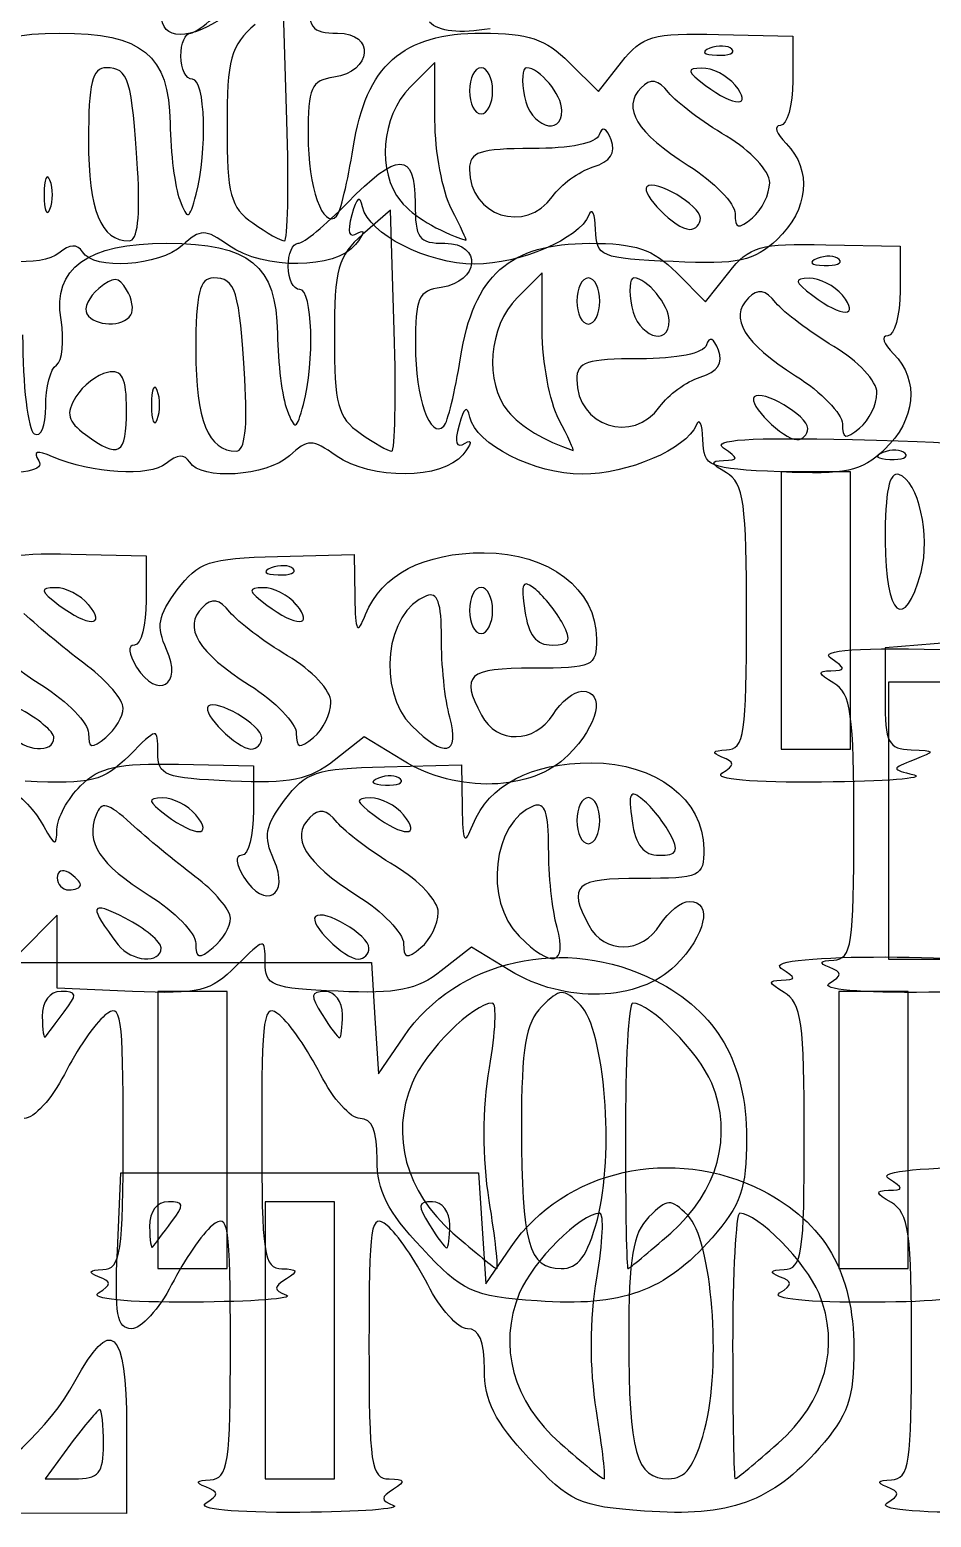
# Model space of a CAD drawing. Extents: x 0.12 to 3.39, y 0.54 to 2.4.
# Drawn here: x 0.7424 to 1.0027, y 0.7036 to 1.133 of the extents above; entities that cross this region are included whole.
import ezdxf

# ---------------------------------------------------------------- set-up
doc = ezdxf.new("R2010")
doc.units = 0
doc.layers.get('0').update_dxf_attribs({"linetype": 'CONTINUOUS'})

msp = doc.modelspace()

# ---------------------------------------------------------------- linework, layer by layer
at = {"color": 7}
for p, q in [((0.816633, 1.106819), (0.81559, 1.141621)), ((0.941279, 1.131634), (0.962677, 1.13117)), ((0.962677, 1.13117), (0.962677, 1.118267)), ((0.945108, 1.127378), (0.945108, 1.127378)), ((0.859342, 1.123513), (0.85212, 1.116291)), ((0.859364, 1.106939), (0.859342, 1.123513)), ((0.898093, 1.123583), (0.90654, 1.115136)), ((0.90654, 1.115136), (0.91321, 1.123617)), ((0.946011, 1.117036), (0.94601, 1.117031)), ((0.87601, 1.115364), (0.87601, 1.115364)), ((0.896011, 1.109698), (0.89601, 1.109698)), ((0.816634, 1.106819), (0.816633, 1.106819)), ((0.773495, 1.092865), (0.773495, 1.092865)), ((0.748218, 1.089531), (0.748218, 1.089531)), ((0.95601, 1.088834), (0.95601, 1.088834)), ((0.893321, 1.084886), (0.893321, 1.084886)), ((0.846566, 1.080941), (0.838443, 1.073879)), ((0.847609, 1.046139), (0.846566, 1.080941)), ((0.864165, 1.081198), (0.864167, 1.081198)), ((0.93601, 1.078581), (0.93601, 1.078581)), ((0.972255, 1.070954), (0.993653, 1.07049)), ((0.993653, 1.07049), (0.993653, 1.057587)), ((0.976084, 1.066698), (0.976084, 1.066698)), ((0.890318, 1.062833), (0.883096, 1.055611)), ((0.89034, 1.046259), (0.890318, 1.062833)), ((0.929069, 1.062903), (0.937516, 1.054456)), ((0.937516, 1.054456), (0.944187, 1.062937)), ((0.976987, 1.056356), (0.976987, 1.056351)), ((0.906987, 1.054684), (0.906987, 1.054684)), ((0.77157, 1.050677), (0.77157, 1.050677)), ((0.926987, 1.049018), (0.926987, 1.049018)), ((0.84761, 1.046139), (0.847609, 1.046139)), ((0.804471, 1.032185), (0.804471, 1.032185)), ((0.779194, 1.028851), (0.779194, 1.028851)), ((0.986987, 1.028154), (0.986987, 1.028154)), ((0.77032, 1.023263), (0.77032, 1.023263)), ((0.924298, 1.024206), (0.924298, 1.024206)), ((0.895141, 1.020518), (0.895143, 1.020518)), ((0.966987, 1.017901), (0.966987, 1.017901)), ((0.995108, 1.010712), (0.995108, 1.010712)), ((0.969344, 1.005365), (0.959344, 1.005365)), ((0.959344, 1.005365), (0.959344, 0.965365)), ((0.979344, 1.005365), (0.969344, 1.005365)), ((0.979344, 0.965365), (0.979344, 1.005365)), ((0.754383, 0.981641), (0.77601, 0.981172)), ((0.77601, 0.981172), (0.77601, 0.968268)), ((0.813869, 0.98092), (0.836011, 0.981474)), ((0.836011, 0.981474), (0.836222, 0.969253)), ((0.818441, 0.977379), (0.818441, 0.977379)), ((0.999707, 0.976415), (0.999707, 0.976415)), ((0.759344, 0.967037), (0.759344, 0.967031)), ((0.819344, 0.967037), (0.819344, 0.967031)), ((0.87601, 0.965365), (0.87601, 0.965365)), ((0.959344, 0.965365), (0.959344, 0.925365)), ((0.979344, 0.925365), (0.979344, 0.965365)), ((0.979344, 0.965365), (0.979344, 0.965365)), ((0.89631, 0.961473), (0.89631, 0.961473)), ((1.008231, 0.956106), (0.989344, 0.954539)), ((0.989344, 0.954539), (0.989344, 0.939952)), ((1.00032, 0.944685), (0.99032, 0.944685)), ((0.99032, 0.944685), (0.99032, 0.904685)), ((1.01032, 0.944685), (1.00032, 0.944685)), ((0.769344, 0.937186), (0.769344, 0.937186)), ((0.829344, 0.938834), (0.829344, 0.938834)), ((0.863636, 0.934531), (0.863636, 0.934531)), ((0.749344, 0.928612), (0.749344, 0.928612)), ((0.809344, 0.928581), (0.809344, 0.928581)), ((0.838927, 0.928853), (0.830228, 0.922011)), ((0.849969, 0.922121), (0.838927, 0.928853)), ((0.959344, 0.925365), (0.969344, 0.925365)), ((0.969344, 0.925365), (0.979344, 0.925365)), ((0.785359, 0.920961), (0.806987, 0.920492)), ((0.806987, 0.920492), (0.806987, 0.907588)), ((0.844846, 0.92024), (0.866987, 0.920794)), ((0.866987, 0.920794), (0.867198, 0.908573)), ((0.849418, 0.916699), (0.849418, 0.916699)), ((0.942221, 0.918346), (0.942221, 0.918346)), ((0.79032, 0.906357), (0.79032, 0.906351)), ((0.85032, 0.906357), (0.85032, 0.906351)), ((0.906987, 0.904685), (0.906987, 0.904685)), ((0.99032, 0.904685), (0.99032, 0.864685)), ((0.927286, 0.900793), (0.927286, 0.900793)), ((0.756987, 0.886155), (0.756987, 0.886155)), ((0.750321, 0.877351), (0.738988, 0.866017)), ((0.750325, 0.866851), (0.750321, 0.877351)), ((0.80032, 0.876506), (0.80032, 0.876506)), ((0.86032, 0.878154), (0.86032, 0.878154)), ((0.894612, 0.873851), (0.894612, 0.873851)), ((0.78032, 0.867932), (0.78032, 0.867932)), ((0.84032, 0.867901), (0.84032, 0.867901)), ((0.869903, 0.868173), (0.861204, 0.861331)), ((0.880945, 0.861441), (0.869903, 0.868173)), ((0.737677, 0.863698), (0.789344, 0.863698)), ((0.750328, 0.856351), (0.750325, 0.866851)), ((0.789344, 0.863698), (0.84101, 0.863698)), ((0.84101, 0.863698), (0.842035, 0.847656)), ((0.99032, 0.864685), (1.00032, 0.864685)), ((1.00032, 0.864685), (1.01032, 0.864685)), ((0.772016, 0.855391), (0.750328, 0.856351)), ((0.789344, 0.855365), (0.779344, 0.855365)), ((0.779344, 0.855365), (0.779344, 0.815365)), ((0.799344, 0.855365), (0.789344, 0.855365)), ((0.799344, 0.815365), (0.799344, 0.855365)), ((0.973198, 0.857666), (0.973198, 0.857666)), ((0.98601, 0.855365), (0.97601, 0.855365)), ((0.97601, 0.855365), (0.97601, 0.815365)), ((0.99601, 0.855365), (0.98601, 0.855365)), ((0.99601, 0.815365), (0.99601, 0.855365)), ((0.752362, 0.849531), (0.752362, 0.849531)), ((0.832677, 0.848698), (0.832677, 0.848698)), ((0.842035, 0.847656), (0.843059, 0.831613)), ((0.843059, 0.831613), (0.850368, 0.842317)), ((0.779344, 0.815365), (0.779344, 0.775365)), ((0.799344, 0.775365), (0.799344, 0.815365)), ((0.799344, 0.815365), (0.799344, 0.815365)), ((0.97601, 0.815365), (0.97601, 0.775365)), ((0.99601, 0.775365), (0.99601, 0.815365)), ((0.99601, 0.815365), (0.99601, 0.815365)), ((0.767668, 0.780518), (0.768653, 0.803018)), ((0.768653, 0.803018), (0.82032, 0.803018)), ((0.82032, 0.803018), (0.871986, 0.803018)), ((0.871986, 0.803018), (0.873011, 0.786976)), ((0.82032, 0.794685), (0.81032, 0.794685)), ((0.81032, 0.794685), (0.81032, 0.754685)), ((0.83032, 0.794685), (0.82032, 0.794685)), ((0.83032, 0.754685), (0.83032, 0.794685)), ((0.87504, 0.794979), (0.87504, 0.794979)), ((0.783338, 0.788851), (0.783338, 0.788851)), ((0.863653, 0.788018), (0.863653, 0.788018)), ((0.873011, 0.786976), (0.874035, 0.770933)), ((0.906254, 0.789532), (0.906254, 0.789531)), ((0.874035, 0.770933), (0.881344, 0.781637)), ((0.927458, 0.785619), (0.927458, 0.785619)), ((0.779344, 0.775365), (0.789344, 0.775365)), ((0.789344, 0.775365), (0.799344, 0.775365)), ((0.97601, 0.775365), (0.98601, 0.775365)), ((0.98601, 0.775365), (0.99601, 0.775365)), ((0.762221, 0.768346), (0.762221, 0.768346)), ((0.958887, 0.768346), (0.958887, 0.768346)), ((0.81032, 0.754685), (0.81032, 0.714685)), ((0.83032, 0.714685), (0.83032, 0.754685)), ((0.83032, 0.754685), (0.83032, 0.754685)), ((0.906016, 0.734299), (0.906017, 0.734299)), ((0.77032, 0.729685), (0.77032, 0.704685)), ((0.93723, 0.728852), (0.93723, 0.728851)), ((0.75418, 0.724685), (0.746787, 0.714685)), ((0.763653, 0.724685), (0.763653, 0.724685)), ((0.958434, 0.724939), (0.958434, 0.724939)), ((0.746787, 0.714685), (0.75522, 0.714685)), ((0.81032, 0.714685), (0.82032, 0.714685)), ((0.82032, 0.714685), (0.83032, 0.714685)), ((0.77032, 0.704685), (0.689486, 0.704948)), ((0.793197, 0.707666), (0.793197, 0.707666)), ((0.989863, 0.707666), (0.989864, 0.707666))]:
    msp.add_line(p, q, dxfattribs=at)
for points in [[(0.788876, 1.132031), (0.790451, 1.132031), (0.796826, 1.137265), (0.803042, 1.143663)], [(0.822677, 1.143696), (0.822677, 1.133385), (0.823674, 1.132029), (0.831255, 1.132029)], [(0.799802, 1.137577), (0.788458, 1.12959), (0.780316, 1.129602), (0.780316, 1.13761)], [(0.807467, 1.134559), (0.800356, 1.128375), (0.799344, 1.124689), (0.799344, 1.104953)], [(0.875305, 1.133296), (0.866391, 1.13179), (0.860583, 1.132421), (0.857808, 1.135196)], [(0.720427, 1.109982), (0.718006, 1.1249), (0.727897, 1.132031), (0.75101, 1.132031)], [(0.75101, 1.132031), (0.774903, 1.132031), (0.782616, 1.12574), (0.782911, 1.106009)], [(0.78601, 1.125365), (0.78601, 1.129031), (0.7873, 1.132031), (0.788876, 1.132031)], [(0.831255, 1.132029), (0.842196, 1.132029), (0.841222, 1.120878), (0.830143, 1.119297)], [(0.835752, 1.098943), (0.839519, 1.122773), (0.849944, 1.132029), (0.873014, 1.132029)], [(0.873014, 1.132029), (0.88637, 1.132029), (0.89131, 1.130365), (0.898093, 1.123583)], [(0.91321, 1.123617), (0.919207, 1.13124), (0.922046, 1.132051), (0.941279, 1.131634)], [(0.789344, 1.118698), (0.78751, 1.118698), (0.78601, 1.121698), (0.78601, 1.125365)], [(0.938719, 1.127642), (0.93606, 1.126577), (0.936849, 1.125788), (0.940733, 1.125628)], [(0.945108, 1.127378), (0.944, 1.128486), (0.941125, 1.128604), (0.938719, 1.127642)], [(0.940733, 1.125628), (0.944246, 1.125483), (0.946215, 1.126271), (0.945108, 1.127378)], [(0.764448, 1.122031), (0.760405, 1.122031), (0.759344, 1.117667), (0.759344, 1.101031)], [(0.773495, 1.092865), (0.771918, 1.118639), (0.770866, 1.122031), (0.764448, 1.122031)], [(0.872677, 1.122031), (0.870844, 1.122031), (0.869344, 1.119031), (0.869344, 1.115364)], [(0.87601, 1.115364), (0.87601, 1.119031), (0.87451, 1.122031), (0.872677, 1.122031)], [(0.885806, 1.122031), (0.884593, 1.122031), (0.884318, 1.118281), (0.885195, 1.113698)], [(0.89601, 1.109698), (0.89601, 1.114249), (0.889572, 1.122031), (0.885806, 1.122031)], [(0.936435, 1.121925), (0.931878, 1.121836), (0.932045, 1.121036), (0.937481, 1.116925)], [(0.94601, 1.117031), (0.943728, 1.119781), (0.939419, 1.121983), (0.936435, 1.121925)], [(0.790405, 1.085543), (0.793745, 1.09803), (0.793083, 1.118698), (0.789344, 1.118698)], [(0.830143, 1.119297), (0.823617, 1.118366), (0.822683, 1.116268), (0.822728, 1.102631)], [(0.926831, 1.114863), (0.923727, 1.118684), (0.921684, 1.119039), (0.918889, 1.116243)], [(0.937481, 1.116925), (0.945903, 1.110555), (0.951329, 1.110623), (0.946011, 1.117036)], [(0.962677, 1.118267), (0.962677, 1.11117), (0.96107, 1.105363), (0.959106, 1.105363)], [(0.85212, 1.116291), (0.843863, 1.108034), (0.842573, 1.091855), (0.849504, 1.083503)], [(0.869344, 1.115364), (0.869344, 1.111698), (0.870844, 1.108698), (0.872677, 1.108698)], [(0.872677, 1.108698), (0.87451, 1.108698), (0.87601, 1.111698), (0.87601, 1.115364)], [(0.885195, 1.113698), (0.886818, 1.105207), (0.896011, 1.101808), (0.896011, 1.109698)], [(0.918889, 1.116243), (0.913168, 1.110522), (0.917608, 1.103211), (0.932518, 1.093798)], [(0.94351, 1.102271), (0.936635, 1.106368), (0.92913, 1.112035), (0.926831, 1.114863)], [(0.782911, 1.106009), (0.78304, 1.097405), (0.784288, 1.087445), (0.785685, 1.083877)], [(0.799344, 1.104953), (0.799344, 1.085436), (0.800339, 1.081713), (0.806753, 1.07722)], [(0.815919, 1.072024), (0.816886, 1.072021), (0.817208, 1.087678), (0.816634, 1.106819)], [(0.864167, 1.081198), (0.861537, 1.08624), (0.859375, 1.097823), (0.859364, 1.106939)], [(0.910228, 1.1012), (0.908886, 1.104698), (0.907636, 1.105242), (0.906787, 1.102696)], [(0.959106, 1.105363), (0.957141, 1.105363), (0.957891, 1.103006), (0.960772, 1.100125)], [(0.759344, 1.101031), (0.759344, 1.080855), (0.762907, 1.072031), (0.771056, 1.072031)], [(0.822728, 1.102631), (0.822772, 1.087356), (0.827027, 1.075268), (0.830963, 1.079204)], [(0.906787, 1.102696), (0.90597, 1.100243), (0.898475, 1.098698), (0.887399, 1.098698)], [(0.905007, 1.09339), (0.910079, 1.094992), (0.911687, 1.097398), (0.910228, 1.1012)], [(0.95601, 1.088834), (0.95601, 1.092205), (0.950549, 1.098075), (0.94351, 1.102271)], [(0.960772, 1.100125), (0.968321, 1.092576), (0.967218, 1.080993), (0.958138, 1.072463)], [(0.830963, 1.079204), (0.832053, 1.080294), (0.834209, 1.089177), (0.835752, 1.098943)], [(0.834019, 1.082983), (0.848511, 1.097898), (0.853653, 1.097908), (0.853653, 1.083016)], [(0.887399, 1.098698), (0.872235, 1.098698), (0.869344, 1.097737), (0.869344, 1.092698)], [(0.748218, 1.089531), (0.747294, 1.091823), (0.746537, 1.089948), (0.746537, 1.085364)], [(0.771056, 1.072031), (0.773524, 1.072031), (0.774342, 1.079016), (0.773495, 1.092865)], [(0.869344, 1.092698), (0.869344, 1.079192), (0.885588, 1.0739), (0.893321, 1.084886)], [(0.893321, 1.084886), (0.895717, 1.08829), (0.900975, 1.092116), (0.905007, 1.09339)], [(0.932518, 1.093798), (0.939939, 1.089114), (0.94601, 1.082866), (0.94601, 1.079915)], [(0.748218, 1.081198), (0.749142, 1.083489), (0.749142, 1.087239), (0.748218, 1.089531)], [(0.920566, 1.087698), (0.918558, 1.08569), (0.928896, 1.075365), (0.932915, 1.075365)], [(0.93601, 1.078581), (0.93601, 1.082271), (0.922887, 1.090019), (0.920566, 1.087698)], [(0.95101, 1.078698), (0.95376, 1.08098), (0.95601, 1.085542), (0.95601, 1.088834)], [(0.746537, 1.085364), (0.746537, 1.080781), (0.747293, 1.078906), (0.748218, 1.081198)], [(0.785685, 1.083877), (0.788036, 1.077868), (0.788385, 1.077991), (0.790405, 1.085543)], [(0.819852, 1.071351), (0.821428, 1.071351), (0.827803, 1.076585), (0.834019, 1.082983)], [(0.838495, 1.081844), (0.837746, 1.085414), (0.836767, 1.084691), (0.835353, 1.079525)], [(0.849504, 1.083503), (0.853181, 1.079072), (0.859941, 1.075025), (0.868311, 1.072243)], [(0.853653, 1.083016), (0.853653, 1.072705), (0.85465, 1.071349), (0.862231, 1.071349)], [(0.835353, 1.079525), (0.833934, 1.074342), (0.834491, 1.072735), (0.837155, 1.074332)], [(0.870857, 1.065363), (0.857156, 1.065363), (0.840134, 1.074032), (0.838495, 1.081844)], [(0.868311, 1.072243), (0.868661, 1.072126), (0.866795, 1.076156), (0.864165, 1.081198)], [(0.903779, 1.07946), (0.901041, 1.072654), (0.884013, 1.065363), (0.870857, 1.065363)], [(0.905751, 1.075363), (0.905604, 1.079946), (0.904717, 1.08179), (0.903779, 1.07946)], [(0.932915, 1.075365), (0.934617, 1.075365), (0.93601, 1.076812), (0.93601, 1.078581)], [(0.94601, 1.079915), (0.94601, 1.075522), (0.946918, 1.075302), (0.95101, 1.078698)], [(0.799881, 1.070695), (0.792904, 1.075582), (0.791777, 1.075582), (0.786377, 1.070695)], [(0.806753, 1.07722), (0.810827, 1.074367), (0.814952, 1.072028), (0.815919, 1.072024)], [(0.838443, 1.073879), (0.831332, 1.067695), (0.83032, 1.064009), (0.83032, 1.044273)], [(0.837155, 1.074332), (0.839275, 1.075603), (0.838952, 1.074105), (0.836436, 1.071003)], [(0.928142, 1.066049), (0.90711, 1.066981), (0.906005, 1.067441), (0.905751, 1.075363)], [(0.75076, 1.068488), (0.745996, 1.064535), (0.729387, 1.065514), (0.717964, 1.070422)], [(0.751403, 1.049302), (0.748982, 1.06422), (0.758873, 1.071351), (0.781987, 1.071351)], [(0.757577, 1.068858), (0.756098, 1.071252), (0.753949, 1.071135), (0.75076, 1.068488)], [(0.786377, 1.070695), (0.77976, 1.064706), (0.760887, 1.063503), (0.757577, 1.068858)], [(0.781987, 1.071351), (0.805879, 1.071351), (0.813592, 1.06506), (0.813888, 1.045329)], [(0.836436, 1.071003), (0.83057, 1.063772), (0.810012, 1.063599), (0.799881, 1.070695)], [(0.816987, 1.064685), (0.816987, 1.068351), (0.818276, 1.071351), (0.819852, 1.071351)], [(0.862231, 1.071349), (0.873172, 1.071349), (0.872198, 1.060198), (0.861119, 1.058617)], [(0.866729, 1.038263), (0.870496, 1.062093), (0.88092, 1.071349), (0.903991, 1.071349)], [(0.903991, 1.071349), (0.917347, 1.071349), (0.922287, 1.069685), (0.929069, 1.062903)], [(0.958138, 1.072463), (0.95136, 1.066095), (0.947193, 1.065204), (0.928142, 1.066049)], [(0.944187, 1.062937), (0.950183, 1.07056), (0.953022, 1.071371), (0.972255, 1.070954)], [(0.969695, 1.066962), (0.967036, 1.065897), (0.967826, 1.065108), (0.971709, 1.064948)], [(0.976084, 1.066698), (0.974976, 1.067806), (0.972101, 1.067924), (0.969695, 1.066962)], [(0.971709, 1.064948), (0.975223, 1.064803), (0.977191, 1.065591), (0.976084, 1.066698)], [(0.770354, 1.057962), (0.767999, 1.061774), (0.766576, 1.061826), (0.762277, 1.058259)], [(0.795425, 1.061351), (0.791381, 1.061351), (0.79032, 1.056987), (0.79032, 1.040351)], [(0.804471, 1.032185), (0.802894, 1.057959), (0.801842, 1.061351), (0.795425, 1.061351)], [(0.82032, 1.058018), (0.818487, 1.058018), (0.816987, 1.061018), (0.816987, 1.064685)], [(0.903653, 1.061351), (0.90182, 1.061351), (0.90032, 1.058351), (0.90032, 1.054684)], [(0.906987, 1.054684), (0.906987, 1.058351), (0.905487, 1.061351), (0.903653, 1.061351)], [(0.916782, 1.061351), (0.91557, 1.061351), (0.915295, 1.057601), (0.916171, 1.053018)], [(0.926987, 1.049018), (0.926987, 1.053569), (0.920548, 1.061351), (0.916782, 1.061351)], [(0.967412, 1.061245), (0.962854, 1.061156), (0.963021, 1.060356), (0.968457, 1.056245)], [(0.976987, 1.056351), (0.974704, 1.059101), (0.970396, 1.061303), (0.967412, 1.061245)], [(0.762277, 1.058259), (0.759408, 1.055878), (0.757882, 1.052599), (0.758887, 1.050973)], [(0.77157, 1.050677), (0.772474, 1.052139), (0.771927, 1.055418), (0.770354, 1.057962)], [(0.821381, 1.024863), (0.824721, 1.03735), (0.824059, 1.058018), (0.82032, 1.058018)], [(0.861119, 1.058617), (0.854593, 1.057686), (0.85366, 1.055588), (0.853704, 1.041951)], [(0.957807, 1.054183), (0.954703, 1.058004), (0.95266, 1.058359), (0.949865, 1.055563)], [(0.968457, 1.056245), (0.976879, 1.049875), (0.982305, 1.049943), (0.976987, 1.056356)], [(0.993653, 1.057587), (0.993653, 1.05049), (0.992046, 1.044683), (0.990082, 1.044683)], [(0.883096, 1.055611), (0.87484, 1.047354), (0.873549, 1.031175), (0.88048, 1.022823)], [(0.90032, 1.054684), (0.90032, 1.051018), (0.90182, 1.048018), (0.903653, 1.048018)], [(0.903653, 1.048018), (0.905487, 1.048018), (0.906987, 1.051018), (0.906987, 1.054684)], [(0.916171, 1.053018), (0.917794, 1.044527), (0.926987, 1.041128), (0.926987, 1.049018)], [(0.949865, 1.055563), (0.944144, 1.049842), (0.948584, 1.042531), (0.963494, 1.033118)], [(0.974487, 1.041591), (0.967612, 1.045688), (0.960106, 1.051355), (0.957807, 1.054183)], [(0.7501, 1.036216), (0.751813, 1.037275), (0.752399, 1.043163), (0.751403, 1.049302)], [(0.758887, 1.050973), (0.76116, 1.047295), (0.769361, 1.047103), (0.77157, 1.050677)], [(0.74032, 1.044882), (0.74032, 1.030323), (0.74182, 1.017485), (0.743653, 1.016351)], [(0.813888, 1.045329), (0.814016, 1.036725), (0.815264, 1.026765), (0.816661, 1.023197)], [(0.83032, 1.044273), (0.83032, 1.024756), (0.831315, 1.021033), (0.837729, 1.01654)], [(0.846895, 1.011344), (0.847862, 1.011341), (0.848184, 1.026998), (0.84761, 1.046139)], [(0.895143, 1.020518), (0.892513, 1.02556), (0.890352, 1.037143), (0.89034, 1.046259)], [(0.941205, 1.04052), (0.939862, 1.044018), (0.938612, 1.044562), (0.937764, 1.042016)], [(0.990082, 1.044683), (0.988117, 1.044683), (0.988867, 1.042326), (0.991748, 1.039445)], [(0.79032, 1.040351), (0.79032, 1.020175), (0.793884, 1.011351), (0.802033, 1.011351)], [(0.853704, 1.041951), (0.853749, 1.026676), (0.858003, 1.014588), (0.86194, 1.018524)], [(0.937764, 1.042016), (0.936946, 1.039563), (0.929451, 1.038018), (0.918375, 1.038018)], [(0.935983, 1.03271), (0.941055, 1.034312), (0.942664, 1.036718), (0.941205, 1.04052)], [(0.986987, 1.028154), (0.986987, 1.031525), (0.981526, 1.037395), (0.974487, 1.041591)], [(0.991748, 1.039445), (0.999297, 1.031896), (0.998195, 1.020313), (0.989115, 1.011783)], [(0.746987, 1.024291), (0.746987, 1.029791), (0.748388, 1.035157), (0.7501, 1.036216)], [(0.77032, 1.023263), (0.77032, 1.032526), (0.769103, 1.034934), (0.764844, 1.034096)], [(0.86194, 1.018524), (0.86303, 1.019614), (0.865185, 1.028497), (0.866729, 1.038263)], [(0.918375, 1.038018), (0.903211, 1.038018), (0.90032, 1.037057), (0.90032, 1.032018)], [(0.764844, 1.034096), (0.761832, 1.033504), (0.757707, 1.030305), (0.755677, 1.02699)], [(0.779194, 1.028851), (0.77827, 1.031143), (0.777513, 1.029268), (0.777513, 1.024684)], [(0.802033, 1.011351), (0.804501, 1.011351), (0.805318, 1.018336), (0.804471, 1.032185)], [(0.90032, 1.032018), (0.90032, 1.018512), (0.916565, 1.01322), (0.924298, 1.024206)], [(0.924298, 1.024206), (0.926693, 1.02761), (0.931952, 1.031436), (0.935983, 1.03271)], [(0.963494, 1.033118), (0.970915, 1.028434), (0.976987, 1.022186), (0.976987, 1.019235)], [(0.755677, 1.02699), (0.752724, 1.022166), (0.753279, 1.020001), (0.758457, 1.016156)], [(0.779194, 1.020518), (0.780119, 1.022809), (0.780119, 1.026559), (0.779194, 1.028851)], [(0.951542, 1.027018), (0.949534, 1.02501), (0.959872, 1.014685), (0.963891, 1.014685)], [(0.966987, 1.017901), (0.966987, 1.021591), (0.953863, 1.029339), (0.951542, 1.027018)], [(0.981987, 1.018018), (0.984737, 1.0203), (0.986987, 1.024862), (0.986987, 1.028154)], [(0.743653, 1.016351), (0.745592, 1.015153), (0.746987, 1.018473), (0.746987, 1.024291)], [(0.758457, 1.016156), (0.768193, 1.008926), (0.77032, 1.0102), (0.77032, 1.023263)], [(0.777513, 1.024684), (0.777513, 1.020101), (0.77827, 1.018226), (0.779194, 1.020518)], [(0.816661, 1.023197), (0.819012, 1.017188), (0.819361, 1.017311), (0.821381, 1.024863)], [(0.869471, 1.021164), (0.868722, 1.024734), (0.867743, 1.024011), (0.866329, 1.018845)], [(0.88048, 1.022823), (0.884157, 1.018392), (0.890917, 1.014345), (0.899287, 1.011563)], [(0.866329, 1.018845), (0.86491, 1.013662), (0.865467, 1.012055), (0.868131, 1.013652)], [(0.901833, 1.004683), (0.888132, 1.004683), (0.87111, 1.013352), (0.869471, 1.021164)], [(0.899287, 1.011563), (0.899637, 1.011446), (0.897771, 1.015476), (0.895141, 1.020518)], [(0.934756, 1.01878), (0.932017, 1.011974), (0.914989, 1.004683), (0.901833, 1.004683)], [(0.936727, 1.014683), (0.936581, 1.019266), (0.935693, 1.02111), (0.934756, 1.01878)], [(0.963891, 1.014685), (0.965594, 1.014685), (0.966987, 1.016132), (0.966987, 1.017901)], [(0.976987, 1.019235), (0.976987, 1.014842), (0.977894, 1.014622), (0.981987, 1.018018)], [(0.830858, 1.010015), (0.82388, 1.014902), (0.822754, 1.014902), (0.817354, 1.010015)], [(0.837729, 1.01654), (0.841803, 1.013687), (0.845928, 1.011348), (0.846895, 1.011344)], [(0.868131, 1.013652), (0.870251, 1.014923), (0.869928, 1.013425), (0.867412, 1.010323)], [(0.959119, 1.005369), (0.938087, 1.006301), (0.936981, 1.006761), (0.936727, 1.014683)], [(0.942678, 1.012244), (0.93915, 1.014673), (0.950116, 1.015394), (0.979911, 1.014692)], [(0.979911, 1.014692), (1.019325, 1.013765), (1.022719, 1.013159), (1.030744, 1.005617)], [(0.74894, 1.009742), (0.744412, 1.011687), (0.743259, 1.011351), (0.74497, 1.008583)], [(0.781736, 1.007808), (0.776972, 1.003855), (0.760363, 1.004834), (0.74894, 1.009742)], [(0.788553, 1.008178), (0.787074, 1.010572), (0.784925, 1.010455), (0.781736, 1.007808)], [(0.817354, 1.010015), (0.810736, 1.004026), (0.791863, 1.002823), (0.788553, 1.008178)], [(0.867412, 1.010323), (0.861547, 1.003092), (0.840989, 1.002919), (0.830858, 1.010015)], [(0.942678, 1.008648), (0.947122, 1.008783), (0.947122, 1.009183), (0.942678, 1.012244)], [(0.989115, 1.011783), (0.982336, 1.005415), (0.978169, 1.004524), (0.959119, 1.005369)], [(0.988719, 1.010975), (0.98606, 1.009911), (0.986849, 1.009121), (0.990733, 1.008961)], [(0.995108, 1.010712), (0.994, 1.01182), (0.991125, 1.011938), (0.988719, 1.010975)], [(0.990733, 1.008961), (0.994246, 1.008817), (0.996215, 1.009605), (0.995108, 1.010712)], [(0.74497, 1.008583), (0.746717, 1.005757), (0.741361, 1.004683), (0.725517, 1.004683)], [(0.943511, 1.005098), (0.938912, 1.007777), (0.938735, 1.008528), (0.942678, 1.008648)], [(0.949344, 0.963532), (0.949344, 0.996366), (0.948529, 1.002175), (0.943511, 1.005098)], [(0.993329, 1.004592), (0.990525, 1.005526), (0.989344, 0.999828), (0.989344, 0.985365)], [(0.999707, 0.976415), (1.002535, 0.98699), (0.998977, 1.002709), (0.993329, 1.004592)], [(0.989344, 0.985365), (0.989344, 0.963674), (0.994994, 0.958794), (0.999707, 0.976415)], [(0.72605, 0.975404), (0.731514, 0.980869), (0.736759, 0.982023), (0.754383, 0.981641)], [(0.784957, 0.971294), (0.791043, 0.979447), (0.793969, 0.980421), (0.813869, 0.98092)], [(0.839316, 0.964174), (0.84397, 0.975708), (0.8561, 0.982031), (0.87357, 0.982031)], [(0.87357, 0.982031), (0.892235, 0.982031), (0.90601, 0.971479), (0.90601, 0.957183)], [(0.812053, 0.977642), (0.809394, 0.976578), (0.810183, 0.975788), (0.814067, 0.975628)], [(0.818441, 0.977379), (0.817334, 0.978486), (0.814459, 0.978605), (0.812053, 0.977642)], [(0.814067, 0.975628), (0.81758, 0.975484), (0.819549, 0.976271), (0.818441, 0.977379)], [(0.749769, 0.971925), (0.745211, 0.971837), (0.745378, 0.971037), (0.750815, 0.966925)], [(0.759344, 0.967031), (0.757061, 0.969781), (0.752753, 0.971984), (0.749769, 0.971925)], [(0.781899, 0.954075), (0.778831, 0.960808), (0.779363, 0.9638), (0.784957, 0.971294)], [(0.809769, 0.971925), (0.805211, 0.971837), (0.805378, 0.971037), (0.810815, 0.966925)], [(0.819344, 0.967031), (0.817061, 0.969781), (0.812753, 0.971984), (0.809769, 0.971925)], [(0.861223, 0.957498), (0.86129, 0.967599), (0.86013, 0.970844), (0.856902, 0.969606)], [(0.872677, 0.972031), (0.870844, 0.972031), (0.869344, 0.969031), (0.869344, 0.965365)], [(0.87601, 0.965365), (0.87601, 0.969031), (0.87451, 0.972031), (0.872677, 0.972031)], [(0.888448, 0.971392), (0.884683, 0.974517), (0.884118, 0.973417), (0.885311, 0.965284)], [(0.89631, 0.961473), (0.894512, 0.964832), (0.890974, 0.969295), (0.888448, 0.971392)], [(0.730536, 0.966997), (0.727457, 0.958974), (0.731492, 0.952863), (0.745851, 0.943798)], [(0.750815, 0.966925), (0.759236, 0.960556), (0.764663, 0.960623), (0.759344, 0.967037)], [(0.77601, 0.968268), (0.77601, 0.961171), (0.774498, 0.955365), (0.772649, 0.955365)], [(0.792222, 0.966243), (0.786501, 0.960522), (0.790941, 0.953211), (0.805851, 0.943798)], [(0.800165, 0.964863), (0.79706, 0.968684), (0.795018, 0.969039), (0.792222, 0.966243)], [(0.810815, 0.966925), (0.819236, 0.960556), (0.824663, 0.960623), (0.819344, 0.967037)], [(0.836222, 0.969253), (0.8364, 0.958998), (0.836897, 0.958181), (0.839316, 0.964174)], [(0.856902, 0.969606), (0.845033, 0.965051), (0.842468, 0.94224), (0.852677, 0.932031)], [(0.759087, 0.949278), (0.753446, 0.953542), (0.745143, 0.960391), (0.740636, 0.964497)], [(0.816844, 0.952271), (0.809969, 0.956368), (0.802463, 0.962035), (0.800165, 0.964863)], [(0.869344, 0.965365), (0.869344, 0.961698), (0.870844, 0.958698), (0.872677, 0.958698)], [(0.872677, 0.958698), (0.87451, 0.958698), (0.87601, 0.961698), (0.87601, 0.965365)], [(0.885311, 0.965284), (0.886347, 0.958227), (0.888615, 0.955365), (0.893173, 0.955365)], [(0.943511, 0.925102), (0.948711, 0.925336), (0.949344, 0.929505), (0.949344, 0.963532)], [(0.893173, 0.955365), (0.89835, 0.955365), (0.898951, 0.956536), (0.89631, 0.961473)], [(0.772649, 0.955365), (0.770597, 0.955365), (0.770829, 0.952896), (0.773243, 0.949031)], [(0.773243, 0.949031), (0.77923, 0.939444), (0.786607, 0.943742), (0.781899, 0.954075)], [(0.863636, 0.934531), (0.86226, 0.939573), (0.861174, 0.949908), (0.861223, 0.957498)], [(0.90601, 0.957183), (0.90601, 0.94912), (0.905098, 0.948698), (0.887677, 0.948698)], [(0.973654, 0.951564), (0.970126, 0.953993), (0.981092, 0.954714), (1.010887, 0.954012)], [(0.769344, 0.937186), (0.769344, 0.939572), (0.764728, 0.945013), (0.759087, 0.949278)], [(0.829344, 0.938834), (0.829344, 0.942205), (0.823883, 0.948075), (0.816844, 0.952271)], [(0.973654, 0.947968), (0.978098, 0.948103), (0.978098, 0.948503), (0.973654, 0.951564)], [(0.887677, 0.948698), (0.868785, 0.948698), (0.866604, 0.946712), (0.872794, 0.935145)], [(0.974487, 0.944418), (0.969888, 0.947097), (0.969711, 0.947848), (0.973654, 0.947968)], [(0.745851, 0.943798), (0.753272, 0.939114), (0.759344, 0.932866), (0.759344, 0.929915)], [(0.805851, 0.943798), (0.813272, 0.939114), (0.819344, 0.932866), (0.819344, 0.929915)], [(0.893451, 0.935364), (0.895741, 0.939031), (0.899503, 0.942031), (0.901812, 0.942031)], [(0.901812, 0.942031), (0.908687, 0.942031), (0.906593, 0.93231), (0.897829, 0.923546)], [(0.98032, 0.902852), (0.98032, 0.935686), (0.979505, 0.941495), (0.974487, 0.944418)], [(0.749344, 0.928612), (0.749344, 0.930399), (0.744679, 0.934272), (0.738977, 0.937221)], [(0.764344, 0.928698), (0.767094, 0.93098), (0.769344, 0.9348), (0.769344, 0.937186)], [(0.7939, 0.937698), (0.791891, 0.93569), (0.802229, 0.925365), (0.806249, 0.925365)], [(0.809344, 0.928581), (0.809344, 0.932271), (0.79622, 0.940019), (0.7939, 0.937698)], [(0.824344, 0.928698), (0.827094, 0.93098), (0.829344, 0.935542), (0.829344, 0.938834)], [(0.989344, 0.939952), (0.989344, 0.927116), (0.990244, 0.925337), (0.996844, 0.92513)], [(0.852677, 0.932031), (0.862167, 0.922541), (0.86663, 0.923559), (0.863636, 0.934531)], [(0.872794, 0.935145), (0.877276, 0.926771), (0.888156, 0.926887), (0.893451, 0.935364)], [(0.689742, 0.914945), (0.706331, 0.927994), (0.736167, 0.921719), (0.746451, 0.903018)], [(0.736938, 0.929531), (0.740752, 0.9246), (0.749344, 0.923963), (0.749344, 0.928612)], [(0.759344, 0.929915), (0.759344, 0.925522), (0.760252, 0.925302), (0.764344, 0.928698)], [(0.779348, 0.924379), (0.779345, 0.931699), (0.779315, 0.931695), (0.771036, 0.923419)], [(0.806249, 0.925365), (0.807951, 0.925365), (0.809344, 0.926812), (0.809344, 0.928581)], [(0.819344, 0.929915), (0.819344, 0.925522), (0.820251, 0.925302), (0.824344, 0.928698)], [(0.771036, 0.923419), (0.763622, 0.916006), (0.760391, 0.915214), (0.74104, 0.916071)], [(0.800441, 0.9161), (0.781205, 0.916949), (0.779352, 0.917676), (0.779348, 0.924379)], [(0.897829, 0.923546), (0.887358, 0.913075), (0.865855, 0.912435), (0.849969, 0.922121)], [(0.942221, 0.923031), (0.939053, 0.924291), (0.939444, 0.924918), (0.943511, 0.925102)], [(0.996844, 0.92513), (1.003954, 0.924908), (1.003997, 0.924758), (0.997678, 0.922246)], [(0.757026, 0.914724), (0.76249, 0.920189), (0.767736, 0.921343), (0.785359, 0.920961)], [(0.830228, 0.922011), (0.823158, 0.91645), (0.817581, 0.915343), (0.800441, 0.9161)], [(0.815933, 0.910614), (0.822019, 0.918767), (0.824945, 0.919741), (0.844846, 0.92024)], [(0.870292, 0.903494), (0.874946, 0.915028), (0.887076, 0.921351), (0.904547, 0.921351)], [(0.904547, 0.921351), (0.923211, 0.921351), (0.936987, 0.910799), (0.936987, 0.896503)], [(0.942221, 0.918346), (0.946058, 0.920776), (0.946058, 0.921506), (0.942221, 0.923031)], [(0.997678, 0.922246), (0.991011, 0.919597), (0.991011, 0.919597), (0.997678, 0.917867)], [(0.750218, 0.902185), (0.750274, 0.905393), (0.753338, 0.911036), (0.757026, 0.914724)], [(0.843029, 0.916962), (0.84037, 0.915898), (0.84116, 0.915108), (0.845043, 0.914948)], [(0.849418, 0.916699), (0.84831, 0.917806), (0.845435, 0.917925), (0.843029, 0.916962)], [(0.845043, 0.914948), (0.848557, 0.914804), (0.850525, 0.915591), (0.849418, 0.916699)], [(0.971011, 0.915802), (0.951144, 0.915602), (0.939513, 0.91663), (0.942221, 0.918346)], [(0.997678, 0.917867), (1.001344, 0.916916), (0.989344, 0.915987), (0.971011, 0.915802)], [(0.771612, 0.903817), (0.764864, 0.909966), (0.763082, 0.910407), (0.761512, 0.906317)], [(0.780745, 0.911245), (0.776187, 0.911157), (0.776355, 0.910357), (0.781791, 0.906245)], [(0.79032, 0.906351), (0.788038, 0.909101), (0.783729, 0.911304), (0.780745, 0.911245)], [(0.812876, 0.893395), (0.809808, 0.900128), (0.810339, 0.90312), (0.815933, 0.910614)], [(0.840745, 0.911245), (0.836187, 0.911157), (0.836355, 0.910357), (0.841791, 0.906245)], [(0.85032, 0.906351), (0.848038, 0.909101), (0.843729, 0.911304), (0.840745, 0.911245)], [(0.903653, 0.911351), (0.90182, 0.911351), (0.90032, 0.908351), (0.90032, 0.904685)], [(0.906987, 0.904685), (0.906987, 0.908351), (0.905487, 0.911351), (0.903653, 0.911351)], [(0.919424, 0.910712), (0.915659, 0.913837), (0.915094, 0.912737), (0.916287, 0.904604)], [(0.927286, 0.900793), (0.925488, 0.904152), (0.92195, 0.908615), (0.919424, 0.910712)], [(0.761512, 0.906317), (0.758434, 0.898294), (0.762468, 0.892183), (0.776827, 0.883118)], [(0.781791, 0.906245), (0.790213, 0.899876), (0.795639, 0.899943), (0.79032, 0.906357)], [(0.806987, 0.907588), (0.806987, 0.900491), (0.805474, 0.894685), (0.803625, 0.894685)], [(0.831141, 0.904183), (0.828036, 0.908004), (0.825994, 0.908359), (0.823198, 0.905563)], [(0.841791, 0.906245), (0.850212, 0.899876), (0.855639, 0.899943), (0.85032, 0.906357)], [(0.867198, 0.908573), (0.867376, 0.898318), (0.867874, 0.897501), (0.870292, 0.903494)], [(0.887878, 0.908926), (0.876009, 0.904371), (0.873445, 0.88156), (0.883653, 0.871351)], [(0.892199, 0.896818), (0.892266, 0.906919), (0.891106, 0.910164), (0.887878, 0.908926)], [(0.746451, 0.903018), (0.74964, 0.897219), (0.75013, 0.89711), (0.750218, 0.902185)], [(0.790063, 0.888598), (0.784422, 0.892862), (0.776119, 0.899711), (0.771612, 0.903817)], [(0.823198, 0.905563), (0.817478, 0.899842), (0.821918, 0.892531), (0.836827, 0.883118)], [(0.84782, 0.891591), (0.840945, 0.895688), (0.833439, 0.901355), (0.831141, 0.904183)], [(0.90032, 0.904685), (0.90032, 0.901018), (0.90182, 0.898018), (0.903653, 0.898018)], [(0.903653, 0.898018), (0.905487, 0.898018), (0.906987, 0.901018), (0.906987, 0.904685)], [(0.916287, 0.904604), (0.917323, 0.897547), (0.919591, 0.894685), (0.924149, 0.894685)], [(0.974487, 0.864422), (0.979688, 0.864656), (0.98032, 0.868825), (0.98032, 0.902852)], [(0.924149, 0.894685), (0.929326, 0.894685), (0.929928, 0.895856), (0.927286, 0.900793)], [(0.803625, 0.894685), (0.801574, 0.894685), (0.801805, 0.892216), (0.80422, 0.888351)], [(0.80422, 0.888351), (0.810207, 0.878764), (0.817583, 0.883062), (0.812876, 0.893395)], [(0.894612, 0.873851), (0.893236, 0.878893), (0.89215, 0.889228), (0.892199, 0.896818)], [(0.936987, 0.896503), (0.936987, 0.88844), (0.936074, 0.888018), (0.918653, 0.888018)], [(0.753653, 0.889685), (0.75182, 0.890818), (0.75032, 0.890156), (0.75032, 0.888215)], [(0.756987, 0.886155), (0.756987, 0.886964), (0.755487, 0.888552), (0.753653, 0.889685)], [(0.86032, 0.878154), (0.86032, 0.881525), (0.854859, 0.887395), (0.84782, 0.891591)], [(0.75032, 0.888215), (0.75032, 0.886273), (0.75182, 0.884685), (0.753653, 0.884685)], [(0.753653, 0.884685), (0.755487, 0.884685), (0.756987, 0.885346), (0.756987, 0.886155)], [(0.80032, 0.876506), (0.80032, 0.878892), (0.795704, 0.884333), (0.790063, 0.888598)], [(0.918653, 0.888018), (0.899761, 0.888018), (0.89758, 0.886032), (0.903771, 0.874465)], [(0.769953, 0.876541), (0.759628, 0.88188), (0.759171, 0.880155), (0.767914, 0.868851)], [(0.776827, 0.883118), (0.784248, 0.878434), (0.79032, 0.872186), (0.79032, 0.869235)], [(0.836827, 0.883118), (0.844248, 0.878434), (0.85032, 0.872186), (0.85032, 0.869235)], [(0.924427, 0.874684), (0.926717, 0.878351), (0.93048, 0.881351), (0.932789, 0.881351)], [(0.932789, 0.881351), (0.939664, 0.881351), (0.937569, 0.87163), (0.928805, 0.862866)], [(0.78032, 0.867932), (0.78032, 0.869719), (0.775655, 0.873592), (0.769953, 0.876541)], [(0.79532, 0.868018), (0.79807, 0.8703), (0.80032, 0.87412), (0.80032, 0.876506)], [(0.824876, 0.877018), (0.822867, 0.87501), (0.833206, 0.864685), (0.837225, 0.864685)], [(0.84032, 0.867901), (0.84032, 0.871591), (0.827196, 0.879339), (0.824876, 0.877018)], [(0.85532, 0.868018), (0.85807, 0.8703), (0.86032, 0.874862), (0.86032, 0.878154)], [(0.850368, 0.842317), (0.865631, 0.86467), (0.897143, 0.871724), (0.92294, 0.858564)], [(0.883653, 0.871351), (0.893144, 0.861861), (0.897606, 0.862879), (0.894612, 0.873851)], [(0.903771, 0.874465), (0.908252, 0.866091), (0.919133, 0.866207), (0.924427, 0.874684)], [(0.767914, 0.868851), (0.771728, 0.86392), (0.78032, 0.863283), (0.78032, 0.867932)], [(0.79032, 0.869235), (0.79032, 0.864842), (0.791228, 0.864622), (0.79532, 0.868018)], [(0.810324, 0.863699), (0.810321, 0.871019), (0.810291, 0.871015), (0.802012, 0.862739)], [(0.837225, 0.864685), (0.838927, 0.864685), (0.84032, 0.866132), (0.84032, 0.867901)], [(0.85032, 0.869235), (0.85032, 0.864842), (0.851228, 0.864622), (0.85532, 0.868018)], [(0.831417, 0.85542), (0.812181, 0.856269), (0.810328, 0.856996), (0.810324, 0.863699)], [(0.959344, 0.862031), (0.952393, 0.866523), (1.020559, 0.866379), (1.036804, 0.861867)], [(0.973198, 0.862351), (0.97003, 0.863611), (0.97042, 0.864238), (0.974487, 0.864422)], [(0.802012, 0.862739), (0.794598, 0.855326), (0.791368, 0.854534), (0.772016, 0.855391)], [(0.861204, 0.861331), (0.854135, 0.85577), (0.848557, 0.854663), (0.831417, 0.85542)], [(0.928805, 0.862866), (0.918334, 0.852395), (0.896832, 0.851755), (0.880945, 0.861441)], [(0.959344, 0.858648), (0.963788, 0.858783), (0.963788, 0.859159), (0.959344, 0.862031)], [(0.973198, 0.857666), (0.977034, 0.860096), (0.977034, 0.860826), (0.973198, 0.862351)], [(0.751418, 0.855365), (0.748094, 0.855365), (0.74601, 0.852582), (0.74601, 0.848143)], [(0.752362, 0.849531), (0.756184, 0.854525), (0.756048, 0.855365), (0.751418, 0.855365)], [(0.827649, 0.855365), (0.823455, 0.855365), (0.823311, 0.854258), (0.826784, 0.848698)], [(0.832677, 0.848698), (0.832677, 0.852418), (0.830455, 0.855365), (0.827649, 0.855365)], [(0.901365, 0.851438), (0.896448, 0.856356), (0.895534, 0.856317), (0.890177, 0.850961)], [(0.92294, 0.858564), (0.940867, 0.849418), (0.949315, 0.834826), (0.949331, 0.812981)], [(0.960177, 0.855098), (0.955578, 0.857777), (0.955401, 0.858528), (0.959344, 0.858648)], [(0.96601, 0.813532), (0.96601, 0.846366), (0.965195, 0.852175), (0.960177, 0.855098)], [(1.001987, 0.855122), (0.98212, 0.854922), (0.970489, 0.85595), (0.973198, 0.857666)], [(1.028654, 0.857187), (1.03232, 0.856236), (1.02032, 0.855307), (1.001987, 0.855122)], [(0.769344, 0.814106), (0.769344, 0.848965), (0.768818, 0.852412), (0.7641, 0.848496)], [(0.814587, 0.848496), (0.809869, 0.852412), (0.809344, 0.848965), (0.809344, 0.814106)], [(0.875954, 0.852031), (0.870473, 0.852031), (0.85661, 0.838194), (0.852747, 0.828867)], [(0.875107, 0.833313), (0.876881, 0.843608), (0.877262, 0.852031), (0.875954, 0.852031)], [(0.890177, 0.850961), (0.885514, 0.846298), (0.884344, 0.8393), (0.884344, 0.81608)], [(0.906254, 0.789531), (0.911266, 0.808054), (0.908395, 0.844409), (0.901365, 0.851438)], [(0.916394, 0.852027), (0.915266, 0.852024), (0.914344, 0.834773), (0.914344, 0.813691)], [(0.939274, 0.828867), (0.935518, 0.837934), (0.921584, 0.852039), (0.916394, 0.852027)], [(0.74601, 0.848143), (0.74601, 0.84417), (0.746435, 0.841545), (0.746954, 0.842309)], [(0.746954, 0.842309), (0.747473, 0.843073), (0.749906, 0.846323), (0.752362, 0.849531)], [(0.7641, 0.848496), (0.761216, 0.846102), (0.755936, 0.838419), (0.752366, 0.831421)], [(0.826321, 0.831421), (0.822752, 0.838419), (0.817471, 0.846102), (0.814587, 0.848496)], [(0.826784, 0.848698), (0.829074, 0.845031), (0.831337, 0.842031), (0.831813, 0.842031)], [(0.831813, 0.842031), (0.832288, 0.842031), (0.832677, 0.845031), (0.832677, 0.848698)], [(0.87504, 0.794979), (0.873031, 0.807456), (0.873055, 0.821406), (0.875107, 0.833313)], [(0.752366, 0.831421), (0.748796, 0.824423), (0.743587, 0.818698), (0.74079, 0.818698)], [(0.837744, 0.818698), (0.835032, 0.818698), (0.829891, 0.824423), (0.826321, 0.831421)], [(0.852747, 0.828867), (0.846502, 0.813791), (0.850928, 0.797591), (0.864563, 0.785619)], [(0.927458, 0.785619), (0.941092, 0.797591), (0.945518, 0.813791), (0.939274, 0.828867)], [(0.842677, 0.806902), (0.842677, 0.815093), (0.841169, 0.818698), (0.837744, 0.818698)], [(0.884344, 0.81608), (0.884344, 0.782843), (0.886443, 0.775365), (0.895777, 0.775365)], [(0.76351, 0.775102), (0.768716, 0.775337), (0.769344, 0.779532), (0.769344, 0.814106)], [(0.809344, 0.814106), (0.809344, 0.779451), (0.809959, 0.775359), (0.815177, 0.775314)], [(0.914344, 0.813691), (0.914344, 0.792609), (0.914666, 0.775361), (0.915061, 0.775362)], [(0.949331, 0.812981), (0.949341, 0.798415), (0.947725, 0.793753), (0.939359, 0.784225)], [(0.960177, 0.775102), (0.965378, 0.775336), (0.96601, 0.779505), (0.96601, 0.813532)], [(0.881344, 0.781637), (0.896607, 0.80399), (0.92812, 0.811044), (0.953917, 0.797884)], [(0.855541, 0.781316), (0.845633, 0.791938), (0.842677, 0.797817), (0.842677, 0.806902)], [(0.99032, 0.801351), (0.983369, 0.805843), (1.051535, 0.805699), (1.067781, 0.801187)], [(0.99032, 0.797968), (0.994764, 0.798103), (0.994764, 0.798479), (0.99032, 0.801351)], [(0.782395, 0.794685), (0.77907, 0.794685), (0.776987, 0.791902), (0.776987, 0.787463)], [(0.783338, 0.788851), (0.78716, 0.793845), (0.787024, 0.794685), (0.782395, 0.794685)], [(0.858625, 0.794685), (0.854431, 0.794685), (0.854288, 0.793578), (0.857761, 0.788018)], [(0.863653, 0.788018), (0.863653, 0.791738), (0.861431, 0.794685), (0.858625, 0.794685)], [(0.877221, 0.775365), (0.877758, 0.775365), (0.876777, 0.784191), (0.87504, 0.794979)], [(0.932342, 0.790758), (0.927424, 0.795676), (0.92651, 0.795637), (0.921153, 0.790281)], [(0.953917, 0.797884), (0.971843, 0.788738), (0.980291, 0.774146), (0.980307, 0.752301)], [(0.991153, 0.794418), (0.986554, 0.797097), (0.986378, 0.797848), (0.99032, 0.797968)], [(0.996987, 0.752852), (0.996987, 0.785686), (0.996171, 0.791495), (0.991153, 0.794418)], [(0.80032, 0.753426), (0.80032, 0.788285), (0.799794, 0.791732), (0.795076, 0.787816)], [(0.845563, 0.787816), (0.840845, 0.791732), (0.84032, 0.788285), (0.84032, 0.753426)], [(0.90693, 0.791351), (0.901449, 0.791351), (0.887586, 0.777514), (0.883723, 0.768187)], [(0.906083, 0.772633), (0.907857, 0.782928), (0.908238, 0.791351), (0.90693, 0.791351)], [(0.921153, 0.790281), (0.91649, 0.785618), (0.91532, 0.77862), (0.91532, 0.7554)], [(0.93723, 0.728851), (0.942242, 0.747374), (0.939371, 0.783729), (0.932342, 0.790758)], [(0.94737, 0.791347), (0.946243, 0.791344), (0.94532, 0.774093), (0.94532, 0.753011)], [(0.97025, 0.768187), (0.966494, 0.777254), (0.952561, 0.791359), (0.94737, 0.791347)], [(0.776987, 0.787463), (0.776987, 0.78349), (0.777411, 0.780865), (0.77793, 0.781629)], [(0.77793, 0.781629), (0.778449, 0.782393), (0.780882, 0.785643), (0.783338, 0.788851)], [(0.795076, 0.787816), (0.792192, 0.785422), (0.786912, 0.777739), (0.783342, 0.770741)], [(0.857298, 0.770741), (0.853728, 0.777739), (0.848447, 0.785422), (0.845563, 0.787816)], [(0.857761, 0.788018), (0.86005, 0.784351), (0.862313, 0.781351), (0.862789, 0.781351)], [(0.862789, 0.781351), (0.863264, 0.781351), (0.863653, 0.784351), (0.863653, 0.788018)], [(0.895777, 0.775365), (0.900769, 0.775365), (0.903373, 0.778887), (0.906254, 0.789532)], [(0.864563, 0.785619), (0.870986, 0.779979), (0.876682, 0.775365), (0.877221, 0.775365)], [(0.939359, 0.784225), (0.925723, 0.768695), (0.913433, 0.764268), (0.888882, 0.766044)], [(0.915061, 0.775362), (0.915456, 0.775364), (0.921034, 0.779979), (0.927458, 0.785619)], [(0.771767, 0.758018), (0.767614, 0.758018), (0.766863, 0.762143), (0.767668, 0.780518)], [(0.888882, 0.766044), (0.869979, 0.767411), (0.867416, 0.768585), (0.855541, 0.781316)], [(0.762221, 0.773031), (0.759053, 0.774291), (0.759443, 0.774918), (0.76351, 0.775102)], [(0.762221, 0.768346), (0.766057, 0.770776), (0.766057, 0.771506), (0.762221, 0.773031)], [(0.815177, 0.775314), (0.819742, 0.775269), (0.820022, 0.774637), (0.816466, 0.772384)], [(0.958887, 0.773031), (0.955719, 0.774291), (0.95611, 0.774918), (0.960177, 0.775102)], [(0.958887, 0.768346), (0.962724, 0.770776), (0.962724, 0.771506), (0.958887, 0.773031)], [(0.783342, 0.770741), (0.779772, 0.763743), (0.774563, 0.758018), (0.771767, 0.758018)], [(0.816466, 0.772384), (0.81263, 0.769953), (0.81263, 0.769224), (0.816466, 0.767698)], [(0.868721, 0.758018), (0.866008, 0.758018), (0.860868, 0.763743), (0.857298, 0.770741)], [(0.906017, 0.734299), (0.904007, 0.746776), (0.904031, 0.760726), (0.906083, 0.772633)], [(0.789344, 0.765679), (0.770362, 0.765552), (0.759497, 0.76662), (0.762221, 0.768346)], [(0.816466, 0.767698), (0.818965, 0.766705), (0.80676, 0.765796), (0.789344, 0.765679)], [(0.883723, 0.768187), (0.877478, 0.753111), (0.881905, 0.736911), (0.895539, 0.724939)], [(0.98601, 0.76565), (0.967018, 0.765539), (0.956162, 0.766619), (0.958887, 0.768346)], [(0.958434, 0.724939), (0.972068, 0.736911), (0.976495, 0.753111), (0.97025, 0.768187)], [(1.011189, 0.768372), (1.014909, 0.766916), (1.004169, 0.765755), (0.98601, 0.76565)], [(0.75541, 0.742752), (0.765854, 0.762145), (0.77032, 0.758231), (0.77032, 0.729685)], [(0.873653, 0.746222), (0.873653, 0.754413), (0.872146, 0.758018), (0.868721, 0.758018)], [(0.794487, 0.714422), (0.799693, 0.714657), (0.80032, 0.718852), (0.80032, 0.753426)], [(0.84032, 0.753426), (0.84032, 0.718771), (0.840935, 0.714679), (0.846153, 0.714634)], [(0.91532, 0.7554), (0.91532, 0.722163), (0.91742, 0.714685), (0.926753, 0.714685)], [(0.94532, 0.753011), (0.94532, 0.731929), (0.945642, 0.714681), (0.946038, 0.714682)], [(0.980307, 0.752301), (0.980317, 0.737735), (0.978701, 0.733073), (0.970335, 0.723545)], [(0.991153, 0.714422), (0.996354, 0.714656), (0.996987, 0.718825), (0.996987, 0.752852)], [(0.886517, 0.720636), (0.876609, 0.731258), (0.873653, 0.737137), (0.873653, 0.746222)], [(0.725064, 0.714685), (0.732303, 0.714685), (0.748225, 0.729412), (0.75541, 0.742752)], [(0.762613, 0.734685), (0.762041, 0.734685), (0.758246, 0.730185), (0.75418, 0.724685)], [(0.763653, 0.724685), (0.763653, 0.730185), (0.763186, 0.734685), (0.762613, 0.734685)], [(0.908197, 0.714685), (0.908735, 0.714685), (0.907754, 0.723511), (0.906016, 0.734299)], [(0.926753, 0.714685), (0.931745, 0.714685), (0.934349, 0.718207), (0.93723, 0.728852)], [(0.75522, 0.714685), (0.762368, 0.714685), (0.763653, 0.716209), (0.763653, 0.724685)], [(0.895539, 0.724939), (0.901963, 0.719299), (0.907659, 0.714685), (0.908197, 0.714685)], [(0.970335, 0.723545), (0.956699, 0.708015), (0.944409, 0.703588), (0.919858, 0.705364)], [(0.946038, 0.714682), (0.946432, 0.714684), (0.952011, 0.719299), (0.958434, 0.724939)], [(0.919858, 0.705364), (0.900956, 0.706731), (0.898392, 0.707905), (0.886517, 0.720636)], [(0.793197, 0.712351), (0.790029, 0.713611), (0.79042, 0.714238), (0.794487, 0.714422)], [(0.846153, 0.714634), (0.850718, 0.714589), (0.850998, 0.713957), (0.847442, 0.711704)], [(0.989864, 0.712351), (0.986696, 0.713611), (0.987086, 0.714238), (0.991153, 0.714422)], [(0.793197, 0.707666), (0.797033, 0.710096), (0.797033, 0.710826), (0.793197, 0.712351)], [(0.847442, 0.711704), (0.843606, 0.709273), (0.843606, 0.708544), (0.847442, 0.707018)], [(0.989864, 0.707666), (0.9937, 0.710096), (0.9937, 0.710826), (0.989864, 0.712351)], [(0.82032, 0.704999), (0.801339, 0.704872), (0.790473, 0.70594), (0.793197, 0.707666)], [(0.847442, 0.707018), (0.849942, 0.706025), (0.837736, 0.705116), (0.82032, 0.704999)], [(1.016986, 0.70497), (0.997994, 0.704859), (0.987138, 0.705939), (0.989863, 0.707666)]]:
    msp.add_open_spline(points, degree=3, dxfattribs=at)

doc.saveas('drawing.dxf')
